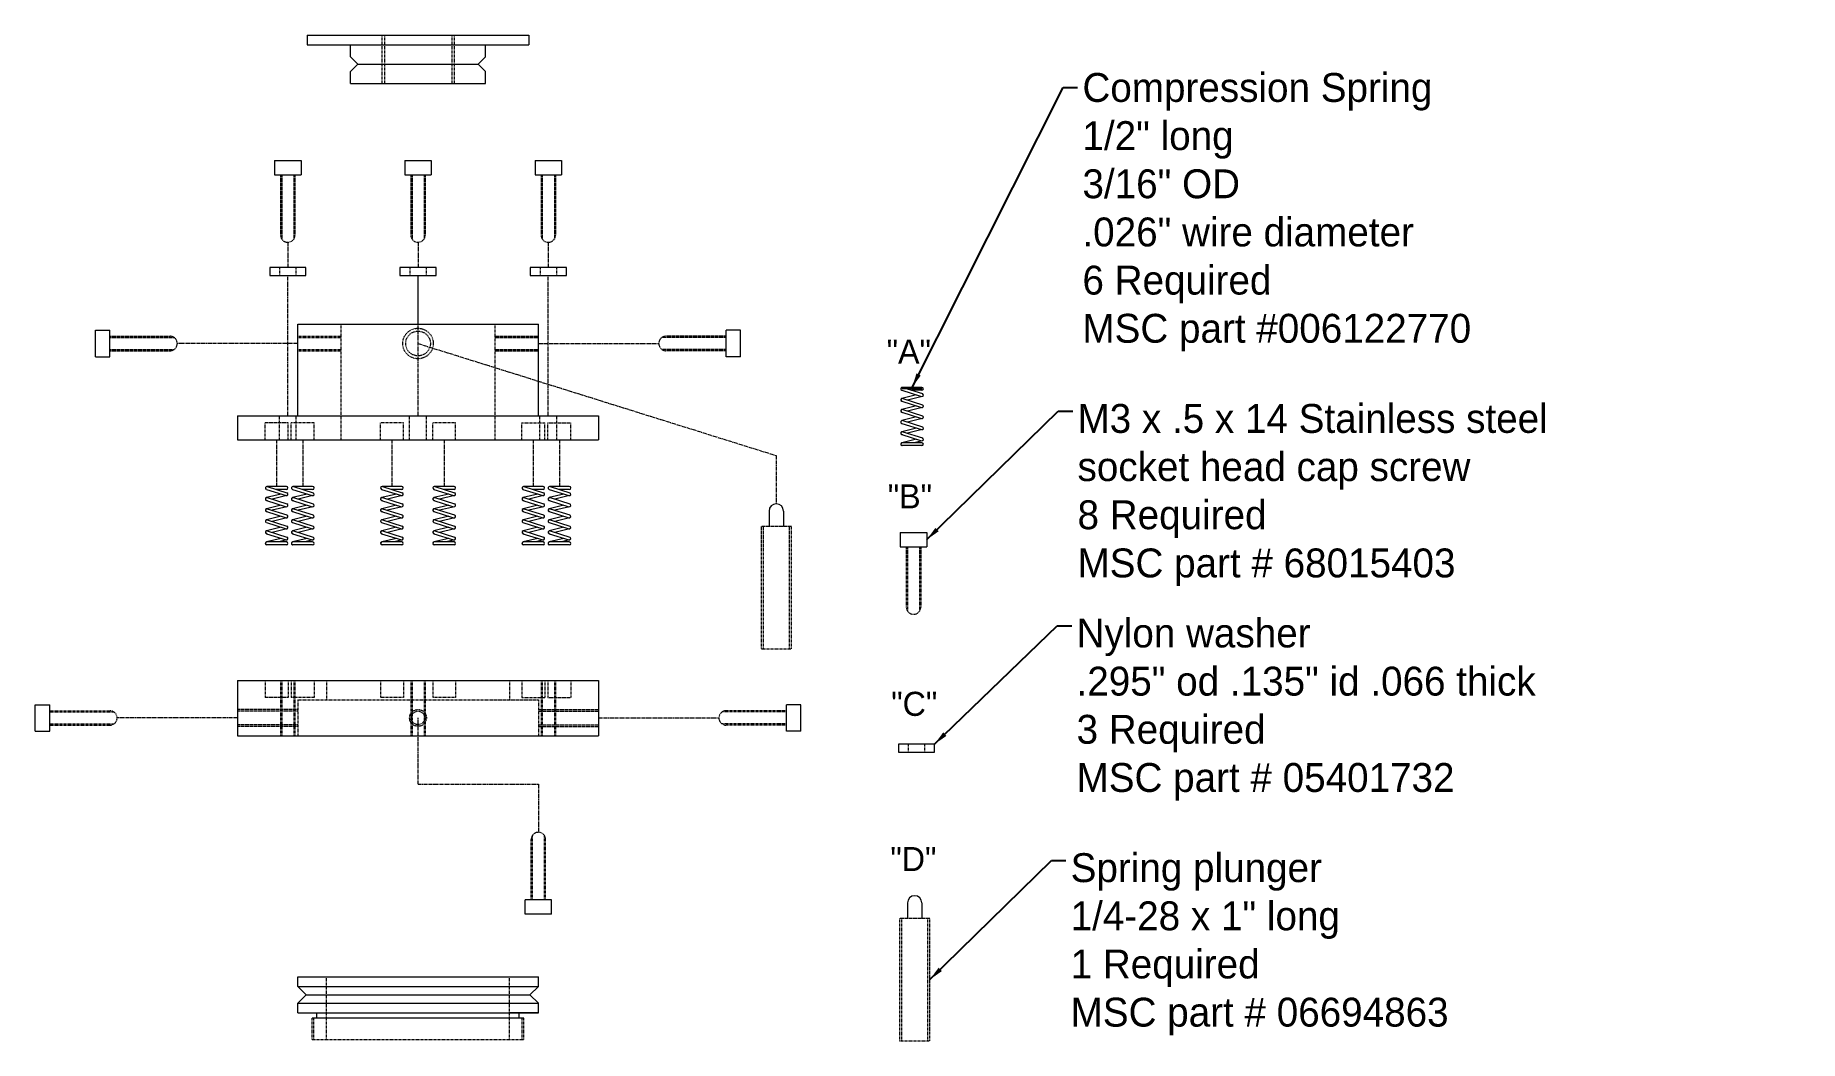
# Model space of a CAD drawing. Header units: millimetres. Extents: x -120 to 246, y -507 to -298.
import ezdxf

# ---------------------------------------------------------------- set-up
doc = ezdxf.new("R2010")
doc.units = ezdxf.units.MM
doc.header["$MEASUREMENT"] = 0
doc.linetypes.add('CENTER2', pattern=[1.125, 0.75, -0.125, 0.125, -0.125])
doc.linetypes.add('HIDDEN2', pattern=[0.1875, 0.125, -0.0625])
for name, color, linetype in [('center', 6, 'CENTER2'), ('dimension', 3, 'Continuous'), ('hidden', 7, 'HIDDEN2'), ('object', 4, 'Continuous'), ('tap', 2, 'HIDDEN2')]:
    doc.layers.add(name, color=color, linetype=linetype)
doc.dimstyles.get("Standard").update_dxf_attribs({"dimtxt": 0.18, "dimasz": 0.18, "dimexe": 0.18, "dimexo": 0.0625, "dimgap": 0.09, "dimtad": 0, "dimtih": 1, "dimtoh": 1, "dimdec": 4, "dimzin": 0, "dimdsep": 46, "dimtxsty": 'Standard', "dimcen": 0.09, "dimadec": 0, "dimazin": 0, "dimtfac": 1, "dimtdec": 4, "dimtofl": 0, "dimtmove": 0, "dimatfit": 3, "dimfxl": 0, "dimtolj": 1, "dimtzin": 0, "dimarcsym": 0})

msp = doc.modelspace()

# ---------------------------------------------------------------- linework, layer by layer
at = {"layer": 'center', "lineweight": 5}
for p, q in [((-67.69, -341.28), (-67.69, -346.53)), ((-40.63, -341.28), (-40.63, -346.53)), ((-13.57, -341.28), (-13.57, -346.53)), ((-67.69, -377.31), (-67.69, -348.2)), ((-40.63, -377.31), (-40.63, -348.2)), ((-40.63, -358.31), (-40.63, -348.2)), ((-13.57, -377.31), (-13.57, -348.2)), ((-65.63, -362.31), (-90.63, -362.31)), ((-40.63, -362.31), (33.78, -385.59)), ((-15.63, -362.31), (9.37, -362.31)), ((-70, -382.31), (-70, -392.01)), ((-64.57, -382.31), (-64.57, -392.01)), ((-46.06, -382.31), (-46.06, -392.01)), ((-35.2, -382.31), (-35.2, -392.01)), ((-16.69, -382.31), (-16.69, -392.01)), ((-11.26, -382.31), (-11.26, -392.01)), ((33.78, -385.59), (33.78, -395.59)), ((-78.13, -440.06), (-103.13, -440.06)), ((-40.63, -453.81), (-40.63, -440.06)), ((-3.13, -440.06), (21.87, -440.06)), ((-40.63, -453.81), (-15.63, -453.81)), ((-15.63, -453.81), (-15.63, -463.81))]:
    msp.add_line(p, q, dxfattribs=at)
at = {"layer": 'dimension', "lineweight": 5}
msp.add_line((-42.38, -377.31), (-38.88, -377.31), dxfattribs=at)
msp.add_line((-42.38, -377.31), (-38.88, -377.31), dxfattribs=at)
at = {"layer": 'hidden', "lineweight": 5}
for p, q in [((-69.39, -346.53), (-69.39, -348.2)), ((-65.99, -346.53), (-65.99, -348.2)), ((-42.33, -346.53), (-42.33, -348.2)), ((-38.93, -346.53), (-38.93, -348.2)), ((-15.27, -346.53), (-15.27, -348.2)), ((-11.87, -346.53), (-11.87, -348.2)), ((-56.63, -382.31), (-56.63, -358.31)), ((-24.63, -382.31), (-24.63, -358.31)), ((-72.38, -382.31), (-72.38, -378.81)), ((-67.62, -378.81), (-72.38, -378.81)), ((-67.62, -382.31), (-67.62, -378.81)), ((-66.95, -382.31), (-66.95, -378.81)), ((-62.19, -378.81), (-66.95, -378.81)), ((-62.19, -382.31), (-62.19, -378.81)), ((-48.44, -382.31), (-48.44, -378.81)), ((-43.68, -378.81), (-48.44, -378.81)), ((-43.68, -382.31), (-43.68, -378.81)), ((-32.82, -378.81), (-37.58, -378.81)), ((-37.58, -382.31), (-37.58, -378.81)), ((-32.82, -382.31), (-32.82, -378.81)), ((-19.07, -382.31), (-19.07, -378.81)), ((-19.07, -378.81), (-14.31, -378.81)), ((-14.31, -382.31), (-14.31, -378.81)), ((-13.64, -382.31), (-13.64, -378.81)), ((-13.64, -378.81), (-8.88, -378.81)), ((-8.88, -382.31), (-8.88, -378.81)), ((-72.38, -432.31), (-72.38, -435.81)), ((-67.62, -432.31), (-67.62, -435.81)), ((-66.95, -432.31), (-66.95, -435.81)), ((-62.19, -432.31), (-62.19, -435.81)), ((-59.63, -432.31), (-59.63, -436.31)), ((-48.44, -432.31), (-48.44, -435.81)), ((-43.68, -432.31), (-43.68, -435.81)), ((-37.58, -432.31), (-37.58, -435.81)), ((-32.82, -432.31), (-32.82, -435.81)), ((-21.63, -432.31), (-21.63, -436.31)), ((-19.07, -432.31), (-19.07, -435.81)), ((-14.31, -432.31), (-14.31, -435.81)), ((-13.64, -432.31), (-13.64, -435.81)), ((-8.88, -432.31), (-8.88, -435.81)), ((-67.62, -435.81), (-72.38, -435.81)), ((-62.19, -435.81), (-66.95, -435.81)), ((-43.68, -435.81), (-48.44, -435.81)), ((-32.82, -435.81), (-37.58, -435.81)), ((-19.07, -435.81), (-14.31, -435.81)), ((-13.64, -435.81), (-8.88, -435.81)), ((-65.63, -436.31), (-15.63, -436.31)), ((-65.63, -436.31), (-65.63, -443.81)), ((-15.63, -436.31), (-15.63, -443.81)), ((61.18, -445.51), (61.18, -447.18)), ((64.58, -445.51), (64.58, -447.18)), ((-59.63, -506.81), (-59.63, -493.81)), ((-21.63, -506.81), (-21.63, -493.81))]:
    msp.add_line(p, q, dxfattribs=at)
for centre, start, end in [((-67.69, -339.78), 180, 0), ((-40.63, -339.78), 180, 0), ((-13.57, -339.78), 180, 0), ((-92.13, -362.31), 270, 90), ((10.87, -362.31), 90, 270), ((62.29, -417.03), 180, 0), ((-104.63, -440.06), 270, 90), ((23.37, -440.06), 90, 270), ((-15.63, -465.31), 0, 180)]:
    msp.add_arc(centre, 1.5, start, end, dxfattribs=at)
at = {"layer": 'object', "lineweight": 5}
for p, q in [((-63.63, -298.31), (-17.63, -298.31)), ((-63.63, -298.31), (-63.63, -300.31)), ((-63.63, -300.31), (-17.63, -300.31)), ((-54.63, -302.81), (-54.63, -300.31)), ((-26.63, -302.81), (-26.63, -300.31)), ((-17.63, -298.31), (-17.63, -300.31)), ((-53.13, -304.31), (-54.63, -302.81)), ((-28.13, -304.31), (-26.63, -302.81)), ((-53.13, -304.31), (-54.63, -305.81)), ((-54.63, -308.31), (-54.63, -305.81)), ((-53.13, -304.31), (-28.13, -304.31)), ((-28.13, -304.31), (-26.63, -305.81)), ((-26.63, -308.31), (-26.63, -305.81)), ((-26.63, -308.31), (-26.63, -306.31)), ((-54.63, -308.31), (-26.63, -308.31)), ((-70.44, -324.28), (-64.94, -324.28)), ((-70.44, -324.28), (-70.44, -327.28)), ((-64.94, -324.28), (-64.94, -327.28)), ((-43.38, -324.28), (-37.88, -324.28)), ((-43.38, -324.28), (-43.38, -327.28)), ((-37.88, -324.28), (-37.88, -327.28)), ((-16.32, -324.28), (-10.82, -324.28)), ((-16.32, -324.28), (-16.32, -327.28)), ((-10.82, -324.28), (-10.82, -327.28)), ((-70.44, -327.28), (-64.94, -327.28)), ((-43.38, -327.28), (-37.88, -327.28)), ((-16.32, -327.28), (-10.82, -327.28)), ((-71.44, -346.53), (-71.44, -348.2)), ((-63.94, -346.53), (-71.44, -346.53)), ((-63.94, -348.2), (-63.94, -346.53)), ((-44.38, -346.53), (-44.38, -348.2)), ((-36.88, -346.53), (-44.38, -346.53)), ((-36.88, -348.2), (-36.88, -346.53)), ((-17.32, -346.53), (-17.32, -348.2)), ((-9.82, -346.53), (-17.32, -346.53)), ((-9.82, -348.2), (-9.82, -346.53)), ((-71.44, -348.2), (-63.94, -348.2)), ((-44.38, -348.2), (-36.88, -348.2)), ((-17.32, -348.2), (-9.82, -348.2)), ((-65.63, -358.31), (-15.63, -358.31)), ((-65.63, -377.31), (-65.63, -358.31)), ((-15.63, -377.31), (-15.63, -358.31)), ((-107.63, -365.06), (-107.63, -359.56)), ((-107.63, -359.56), (-104.63, -359.56)), ((-104.63, -365.06), (-104.63, -359.56)), ((26.37, -359.56), (23.37, -359.56)), ((23.37, -365.06), (23.37, -359.56)), ((26.37, -365.06), (26.37, -359.56)), ((-107.63, -365.06), (-104.63, -365.06)), ((26.37, -365.06), (23.37, -365.06)), ((59.85, -371.99), (63.95, -373.29)), ((62.93, -372.97), (59.87, -373.72)), ((64.04, -371.41), (59.94, -371.41)), ((64.04, -371.71), (59.94, -371.71)), ((60.03, -371.42), (64.13, -372.72)), ((60.03, -373.72), (64.13, -375.02)), ((64.11, -373.3), (61.05, -374.05)), ((64.04, -372.01), (61.88, -372.01)), ((-78.13, -377.31), (-3.13, -377.31)), ((-78.13, -377.31), (-78.13, -382.31)), ((-69.44, -377.31), (-65.94, -377.31)), ((-15.32, -377.31), (-11.82, -377.31)), ((-3.13, -377.31), (-3.13, -382.31)), ((59.85, -374.29), (63.95, -375.59)), ((59.85, -376.59), (63.95, -377.89)), ((62.93, -375.27), (59.87, -376.02)), ((60.03, -376.02), (64.13, -377.32)), ((64.11, -375.6), (61.05, -376.35)), ((59.85, -378.89), (63.95, -380.19)), ((62.93, -377.57), (59.87, -378.32)), ((62.93, -379.87), (59.87, -380.62)), ((60.03, -378.32), (64.13, -379.62)), ((60.03, -380.62), (64.13, -381.92)), ((64.11, -377.9), (61.05, -378.65)), ((64.11, -380.2), (61.05, -380.95)), ((-78.13, -382.31), (-3.13, -382.31)), ((-72.38, -382.31), (-67.62, -382.31)), ((-66.95, -382.31), (-62.19, -382.31)), ((-48.44, -382.31), (-43.68, -382.31)), ((-37.58, -382.31), (-32.82, -382.31)), ((-19.07, -382.31), (-14.31, -382.31)), ((-13.64, -382.31), (-8.88, -382.31)), ((59.85, -381.19), (63.95, -382.49)), ((62.93, -382.17), (59.87, -382.92)), ((64.04, -382.91), (59.94, -382.91)), ((64.04, -383.51), (59.94, -383.51)), ((64.11, -382.5), (62.43, -382.91)), ((-67.95, -392.01), (-72.05, -392.01)), ((-71.95, -392.02), (-67.85, -393.32)), ((-62.52, -392.01), (-66.62, -392.01)), ((-66.53, -392.02), (-62.43, -393.32)), ((-44.01, -392.01), (-48.11, -392.01)), ((-48.02, -392.02), (-43.92, -393.32)), ((-33.15, -392.01), (-37.25, -392.01)), ((-37.16, -392.02), (-33.06, -393.32)), ((-14.64, -392.01), (-18.74, -392.01)), ((-18.65, -392.02), (-14.55, -393.32)), ((-9.21, -392.01), (-13.31, -392.01)), ((-13.22, -392.02), (-9.12, -393.32)), ((-72.14, -392.6), (-68.04, -393.9)), ((-72.14, -394.9), (-68.04, -396.2)), ((-69.06, -393.57), (-72.12, -394.32)), ((-71.95, -394.32), (-67.85, -395.62)), ((-67.87, -393.9), (-70.93, -394.65)), ((-67.95, -392.61), (-70.11, -392.61)), ((-66.71, -392.6), (-62.61, -393.9)), ((-66.71, -394.9), (-62.61, -396.2)), ((-63.63, -393.57), (-66.69, -394.32)), ((-66.53, -394.32), (-62.43, -395.62)), ((-62.45, -393.9), (-65.51, -394.65)), ((-62.52, -392.61), (-64.68, -392.61)), ((-48.2, -392.6), (-44.1, -393.9)), ((-48.2, -394.9), (-44.1, -396.2)), ((-45.12, -393.57), (-48.18, -394.32)), ((-48.02, -394.32), (-43.92, -395.62)), ((-43.94, -393.9), (-46.99, -394.65)), ((-44.01, -392.61), (-46.17, -392.61)), ((-37.34, -392.6), (-33.24, -393.9)), ((-37.34, -394.9), (-33.24, -396.2)), ((-34.26, -393.57), (-37.32, -394.32)), ((-37.16, -394.32), (-33.06, -395.62)), ((-33.08, -393.9), (-36.14, -394.65)), ((-33.15, -392.61), (-35.31, -392.61)), ((-18.83, -392.6), (-14.73, -393.9)), ((-18.83, -394.9), (-14.73, -396.2)), ((-15.75, -393.57), (-18.81, -394.32)), ((-18.65, -394.32), (-14.55, -395.62)), ((-14.57, -393.9), (-17.63, -394.65)), ((-14.64, -392.61), (-16.8, -392.61)), ((-13.41, -392.6), (-9.31, -393.9)), ((-13.41, -394.9), (-9.31, -396.2)), ((-10.33, -393.57), (-13.39, -394.32)), ((-13.22, -394.32), (-9.12, -395.62)), ((-9.14, -393.9), (-12.2, -394.65)), ((-9.21, -392.61), (-11.38, -392.61)), ((-72.14, -397.2), (-68.04, -398.5)), ((-69.06, -395.87), (-72.12, -396.62)), ((-69.06, -398.17), (-72.12, -398.92)), ((-71.95, -396.62), (-67.85, -397.92)), ((-71.95, -398.92), (-67.85, -400.22)), ((-67.87, -396.2), (-70.93, -396.95)), ((-67.87, -398.5), (-70.93, -399.25)), ((-66.71, -397.2), (-62.61, -398.5)), ((-63.63, -395.87), (-66.69, -396.62)), ((-63.63, -398.17), (-66.69, -398.92)), ((-66.53, -396.62), (-62.43, -397.92)), ((-66.53, -398.92), (-62.43, -400.22)), ((-62.45, -396.2), (-65.51, -396.95)), ((-62.45, -398.5), (-65.51, -399.25)), ((-48.2, -397.2), (-44.1, -398.5)), ((-45.12, -395.87), (-48.18, -396.62)), ((-45.12, -398.17), (-48.18, -398.92)), ((-48.02, -396.62), (-43.92, -397.92)), ((-48.02, -398.92), (-43.92, -400.22)), ((-43.94, -396.2), (-46.99, -396.95)), ((-43.94, -398.5), (-46.99, -399.25)), ((-37.34, -397.2), (-33.24, -398.5)), ((-34.26, -395.87), (-37.32, -396.62)), ((-34.26, -398.17), (-37.32, -398.92)), ((-37.16, -396.62), (-33.06, -397.92)), ((-37.16, -398.92), (-33.06, -400.22)), ((-33.08, -396.2), (-36.14, -396.95)), ((-33.08, -398.5), (-36.14, -399.25)), ((-18.83, -397.2), (-14.73, -398.5)), ((-15.75, -395.87), (-18.81, -396.62)), ((-15.75, -398.17), (-18.81, -398.92)), ((-18.65, -396.62), (-14.55, -397.92)), ((-18.65, -398.92), (-14.55, -400.22)), ((-14.57, -396.2), (-17.63, -396.95)), ((-14.57, -398.5), (-17.63, -399.25)), ((-13.41, -397.2), (-9.31, -398.5)), ((-10.33, -395.87), (-13.39, -396.62)), ((-10.33, -398.17), (-13.39, -398.92)), ((-13.22, -396.62), (-9.12, -397.92)), ((-13.22, -398.92), (-9.12, -400.22)), ((-9.14, -396.2), (-12.2, -396.95)), ((-9.14, -398.5), (-12.2, -399.25)), ((32.28, -397.09), (32.28, -400.29)), ((35.28, -397.09), (35.28, -400.29)), ((-72.14, -399.5), (-68.04, -400.8)), ((-72.14, -401.8), (-68.04, -403.1)), ((-69.06, -400.47), (-72.12, -401.22)), ((-69.06, -402.77), (-72.12, -403.52)), ((-71.95, -401.22), (-67.85, -402.52)), ((-67.87, -400.8), (-70.93, -401.55)), ((-67.87, -403.1), (-69.55, -403.51)), ((-66.71, -399.5), (-62.61, -400.8)), ((-66.71, -401.8), (-62.61, -403.1)), ((-63.63, -400.47), (-66.69, -401.22)), ((-63.63, -402.77), (-66.69, -403.52)), ((-66.53, -401.22), (-62.43, -402.52)), ((-62.45, -400.8), (-65.51, -401.55)), ((-62.45, -403.1), (-64.12, -403.51)), ((-48.2, -399.5), (-44.1, -400.8)), ((-48.2, -401.8), (-44.1, -403.1)), ((-45.12, -400.47), (-48.18, -401.22)), ((-45.12, -402.77), (-48.18, -403.52)), ((-48.02, -401.22), (-43.92, -402.52)), ((-43.94, -400.8), (-46.99, -401.55)), ((-43.94, -403.1), (-45.61, -403.51)), ((-37.34, -399.5), (-33.24, -400.8)), ((-37.34, -401.8), (-33.24, -403.1)), ((-34.26, -400.47), (-37.32, -401.22)), ((-34.26, -402.77), (-37.32, -403.52)), ((-37.16, -401.22), (-33.06, -402.52)), ((-33.08, -400.8), (-36.14, -401.55)), ((-33.08, -403.1), (-34.76, -403.51)), ((-18.83, -399.5), (-14.73, -400.8)), ((-18.83, -401.8), (-14.73, -403.1)), ((-15.75, -400.47), (-18.81, -401.22)), ((-15.75, -402.77), (-18.81, -403.52)), ((-18.65, -401.22), (-14.55, -402.52)), ((-14.57, -400.8), (-17.63, -401.55)), ((-14.57, -403.1), (-16.25, -403.51)), ((-13.41, -399.5), (-9.31, -400.8)), ((-13.41, -401.8), (-9.31, -403.1)), ((-10.33, -400.47), (-13.39, -401.22)), ((-10.33, -402.77), (-13.39, -403.52)), ((-13.22, -401.22), (-9.12, -402.52)), ((-9.14, -400.8), (-12.2, -401.55)), ((-9.14, -403.1), (-10.82, -403.51)), ((59.54, -401.53), (59.54, -404.53)), ((59.54, -401.53), (65.04, -401.53)), ((65.04, -401.53), (65.04, -404.53)), ((-67.95, -403.51), (-72.05, -403.51)), ((-67.95, -404.11), (-72.05, -404.11)), ((-62.52, -403.51), (-66.62, -403.51)), ((-62.52, -404.11), (-66.62, -404.11)), ((-44.01, -403.51), (-48.11, -403.51)), ((-44.01, -404.11), (-48.11, -404.11)), ((-33.15, -403.51), (-37.25, -403.51)), ((-33.15, -404.11), (-37.25, -404.11)), ((-14.64, -403.51), (-18.74, -403.51)), ((-14.64, -404.11), (-18.74, -404.11)), ((-9.21, -403.51), (-13.31, -403.51)), ((-9.21, -404.11), (-13.31, -404.11)), ((59.54, -404.53), (65.04, -404.53)), ((-78.13, -432.31), (-3.13, -432.31)), ((-78.13, -432.31), (-78.13, -443.81)), ((-3.13, -432.31), (-3.13, -443.81)), ((-120.13, -437.31), (-117.13, -437.31)), ((-120.13, -442.81), (-120.13, -437.31)), ((-117.13, -442.81), (-117.13, -437.31)), ((38.87, -437.31), (35.87, -437.31)), ((35.87, -442.81), (35.87, -437.31)), ((38.87, -442.81), (38.87, -437.31)), ((-120.13, -442.81), (-117.13, -442.81)), ((38.87, -442.81), (35.87, -442.81)), ((-78.13, -443.81), (-65.63, -443.81)), ((-65.63, -443.81), (-15.63, -443.81)), ((-15.63, -443.81), (-3.13, -443.81)), ((59.13, -445.51), (59.13, -447.18)), ((66.63, -445.51), (59.13, -445.51)), ((66.63, -447.18), (66.63, -445.51)), ((59.13, -447.18), (66.63, -447.18)), ((-18.38, -480.81), (-18.38, -477.81)), ((-12.88, -477.81), (-18.38, -477.81)), ((-12.88, -480.81), (-12.88, -477.81)), ((61.02, -478.48), (61.02, -481.68)), ((64.02, -478.48), (64.02, -481.68)), ((-12.88, -480.81), (-18.38, -480.81)), ((-65.63, -493.81), (-15.63, -493.81)), ((-65.63, -495.81), (-65.63, -493.81)), ((-15.63, -495.81), (-15.63, -493.81)), ((-65.63, -495.81), (-15.63, -495.81)), ((-65.63, -495.81), (-63.88, -497.56)), ((-65.63, -499.31), (-63.88, -497.56)), ((-63.88, -497.56), (-17.38, -497.56)), ((-15.63, -495.81), (-17.38, -497.56)), ((-15.63, -499.31), (-17.38, -497.56)), ((-65.63, -499.31), (-15.63, -499.31)), ((-65.63, -501.31), (-65.63, -499.31)), ((-65.63, -501.31), (-15.63, -501.31)), ((-65.63, -501.31), (-59.63, -501.31)), ((-61.63, -502.31), (-61.63, -501.31)), ((-15.63, -501.31), (-21.63, -501.31)), ((-19.63, -502.31), (-19.63, -501.31)), ((-15.63, -501.31), (-15.63, -499.31)), ((-62.63, -502.31), (-18.63, -502.31))]:
    msp.add_line(p, q, dxfattribs=at)
for centre, radius, start, end in [((59.94, -371.71), 0.3, 72.4076, 252.4076), ((59.94, -374.01), 0.3, 72.4076, 252.4076), ((59.94, -374.01), 0.3, 103.707, 283.707), ((64.04, -373.01), 0.3, 252.4076, 72.4076), ((64.04, -371.71), 0.3, 270, 90), ((59.94, -376.31), 0.3, 72.4076, 252.4076), ((59.94, -376.31), 0.3, 103.707, 283.707), ((64.04, -375.31), 0.3, 252.4076, 72.4076), ((64.04, -377.61), 0.3, 252.4076, 72.4076), ((59.94, -378.61), 0.3, 72.4076, 252.4076), ((59.94, -378.61), 0.3, 72.4076, 252.4076), ((59.94, -380.91), 0.3, 72.4076, 252.4076), ((59.94, -380.91), 0.3, 72.4076, 252.4076), ((59.94, -380.91), 0.3, 103.707, 283.707), ((64.04, -379.91), 0.3, 252.4076, 72.4076), ((59.94, -383.21), 0.3, 72.4076, 252.4076), ((59.94, -383.21), 0.3, 90, 270), ((64.04, -382.21), 0.3, 252.4076, 72.4076), ((64.04, -383.21), 0.3, 270, 90), ((-72.05, -392.31), 0.3, 72.4076, 252.4076), ((-67.95, -392.31), 0.3, 270, 90), ((-66.62, -392.31), 0.3, 72.4076, 252.4076), ((-62.52, -392.31), 0.3, 270, 90), ((-48.11, -392.31), 0.3, 72.4076, 252.4076), ((-44.01, -392.31), 0.3, 270, 90), ((-37.25, -392.31), 0.3, 72.4076, 252.4076), ((-33.15, -392.31), 0.3, 270, 90), ((-18.74, -392.31), 0.3, 72.4076, 252.4076), ((-14.64, -392.31), 0.3, 270, 90), ((-13.31, -392.31), 0.3, 72.4076, 252.4076), ((-9.21, -392.31), 0.3, 270, 90), ((-72.05, -394.61), 0.3, 72.4076, 252.4076), ((-72.05, -394.61), 0.3, 103.707, 283.707), ((-67.95, -393.61), 0.3, 252.4076, 72.4076), ((-67.95, -395.91), 0.3, 252.4076, 72.4076), ((-66.62, -394.61), 0.3, 72.4076, 252.4076), ((-66.62, -394.61), 0.3, 103.707, 283.707), ((-62.52, -393.61), 0.3, 252.4076, 72.4076), ((-62.52, -395.91), 0.3, 252.4076, 72.4076), ((-48.11, -394.61), 0.3, 72.4076, 252.4076), ((-48.11, -394.61), 0.3, 103.707, 283.707), ((-44.01, -393.61), 0.3, 252.4076, 72.4076), ((-44.01, -395.91), 0.3, 252.4076, 72.4076), ((-37.25, -394.61), 0.3, 72.4076, 252.4076), ((-37.25, -394.61), 0.3, 103.707, 283.707), ((-33.15, -393.61), 0.3, 252.4076, 72.4076), ((-33.15, -395.91), 0.3, 252.4076, 72.4076), ((-18.74, -394.61), 0.3, 72.4076, 252.4076), ((-18.74, -394.61), 0.3, 103.707, 283.707), ((-14.64, -393.61), 0.3, 252.4076, 72.4076), ((-14.64, -395.91), 0.3, 252.4076, 72.4076), ((-13.31, -394.61), 0.3, 72.4076, 252.4076), ((-13.31, -394.61), 0.3, 103.707, 283.707), ((-9.21, -393.61), 0.3, 252.4076, 72.4076), ((-9.21, -395.91), 0.3, 252.4076, 72.4076), ((33.78, -397.09), 1.5, 0, 180), ((-72.05, -396.91), 0.3, 72.4076, 252.4076), ((-72.05, -396.91), 0.3, 103.707, 283.707), ((-72.05, -399.21), 0.3, 72.4076, 252.4076), ((-72.05, -399.21), 0.3, 72.4076, 252.4076), ((-67.95, -398.21), 0.3, 252.4076, 72.4076), ((-66.62, -396.91), 0.3, 72.4076, 252.4076), ((-66.62, -396.91), 0.3, 103.707, 283.707), ((-66.62, -399.21), 0.3, 72.4076, 252.4076), ((-66.62, -399.21), 0.3, 72.4076, 252.4076), ((-62.52, -398.21), 0.3, 252.4076, 72.4076), ((-48.11, -396.91), 0.3, 72.4076, 252.4076), ((-48.11, -396.91), 0.3, 103.707, 283.707), ((-48.11, -399.21), 0.3, 72.4076, 252.4076), ((-48.11, -399.21), 0.3, 72.4076, 252.4076), ((-44.01, -398.21), 0.3, 252.4076, 72.4076), ((-37.25, -396.91), 0.3, 72.4076, 252.4076), ((-37.25, -396.91), 0.3, 103.707, 283.707), ((-37.25, -399.21), 0.3, 72.4076, 252.4076), ((-37.25, -399.21), 0.3, 72.4076, 252.4076), ((-33.15, -398.21), 0.3, 252.4076, 72.4076), ((-18.74, -396.91), 0.3, 72.4076, 252.4076), ((-18.74, -396.91), 0.3, 103.707, 283.707), ((-18.74, -399.21), 0.3, 72.4076, 252.4076), ((-18.74, -399.21), 0.3, 72.4076, 252.4076), ((-14.64, -398.21), 0.3, 252.4076, 72.4076), ((-13.31, -396.91), 0.3, 72.4076, 252.4076), ((-13.31, -396.91), 0.3, 103.707, 283.707), ((-13.31, -399.21), 0.3, 72.4076, 252.4076), ((-13.31, -399.21), 0.3, 72.4076, 252.4076), ((-9.21, -398.21), 0.3, 252.4076, 72.4076), ((-72.05, -401.51), 0.3, 72.4076, 252.4076), ((-72.05, -401.51), 0.3, 72.4076, 252.4076), ((-72.05, -401.51), 0.3, 103.707, 283.707), ((-67.95, -400.51), 0.3, 252.4076, 72.4076), ((-67.95, -402.81), 0.3, 252.4076, 72.4076), ((-66.62, -401.51), 0.3, 72.4076, 252.4076), ((-66.62, -401.51), 0.3, 72.4076, 252.4076), ((-66.62, -401.51), 0.3, 103.707, 283.707), ((-62.52, -400.51), 0.3, 252.4076, 72.4076), ((-62.52, -402.81), 0.3, 252.4076, 72.4076), ((-48.11, -401.51), 0.3, 72.4076, 252.4076), ((-48.11, -401.51), 0.3, 72.4076, 252.4076), ((-48.11, -401.51), 0.3, 103.707, 283.707), ((-44.01, -400.51), 0.3, 252.4076, 72.4076), ((-44.01, -402.81), 0.3, 252.4076, 72.4076), ((-37.25, -401.51), 0.3, 72.4076, 252.4076), ((-37.25, -401.51), 0.3, 72.4076, 252.4076), ((-37.25, -401.51), 0.3, 103.707, 283.707), ((-33.15, -400.51), 0.3, 252.4076, 72.4076), ((-33.15, -402.81), 0.3, 252.4076, 72.4076), ((-18.74, -401.51), 0.3, 72.4076, 252.4076), ((-18.74, -401.51), 0.3, 72.4076, 252.4076), ((-18.74, -401.51), 0.3, 103.707, 283.707), ((-14.64, -400.51), 0.3, 252.4076, 72.4076), ((-14.64, -402.81), 0.3, 252.4076, 72.4076), ((-13.31, -401.51), 0.3, 72.4076, 252.4076), ((-13.31, -401.51), 0.3, 72.4076, 252.4076), ((-13.31, -401.51), 0.3, 103.707, 283.707), ((-9.21, -400.51), 0.3, 252.4076, 72.4076), ((-9.21, -402.81), 0.3, 252.4076, 72.4076), ((-72.05, -403.81), 0.3, 90, 270), ((-72.05, -403.81), 0.3, 72.4076, 252.4076), ((-67.95, -403.81), 0.3, 270, 90), ((-66.62, -403.81), 0.3, 90, 270), ((-66.62, -403.81), 0.3, 72.4076, 252.4076), ((-62.52, -403.81), 0.3, 270, 90), ((-48.11, -403.81), 0.3, 90, 270), ((-48.11, -403.81), 0.3, 72.4076, 252.4076), ((-44.01, -403.81), 0.3, 270, 90), ((-37.25, -403.81), 0.3, 90, 270), ((-37.25, -403.81), 0.3, 72.4076, 252.4076), ((-33.15, -403.81), 0.3, 270, 90), ((-18.74, -403.81), 0.3, 90, 270), ((-18.74, -403.81), 0.3, 72.4076, 252.4076), ((-14.64, -403.81), 0.3, 270, 90), ((-13.31, -403.81), 0.3, 90, 270), ((-13.31, -403.81), 0.3, 72.4076, 252.4076), ((-9.21, -403.81), 0.3, 270, 90), ((62.52, -478.48), 1.5, 0, 180)]:
    msp.add_arc(centre, radius, start, end, dxfattribs=at)
at = {"layer": 'tap', "lineweight": 5}
for p, q in [((-48.13, -298.31), (-48.13, -308.31)), ((-47.63, -298.31), (-47.63, -308.31)), ((-33.63, -298.31), (-33.63, -308.31)), ((-33.13, -298.31), (-33.13, -308.31)), ((-69.19, -327.28), (-69.19, -339.78)), ((-68.94, -327.28), (-68.94, -340.61)), ((-66.44, -327.28), (-66.44, -340.61)), ((-66.19, -327.28), (-66.19, -339.78)), ((-42.13, -327.28), (-42.13, -339.78)), ((-41.88, -327.28), (-41.88, -340.61)), ((-39.38, -327.28), (-39.38, -340.61)), ((-39.13, -327.28), (-39.13, -339.78)), ((-15.07, -327.28), (-15.07, -339.78)), ((-14.82, -327.28), (-14.82, -340.61)), ((-12.32, -327.28), (-12.32, -340.61)), ((-12.07, -327.28), (-12.07, -339.78)), ((-104.63, -360.81), (-92.13, -360.81)), ((-104.63, -361.06), (-91.3, -361.06)), ((-65.63, -360.81), (-56.63, -360.81)), ((-65.63, -361.06), (-56.63, -361.06)), ((-24.63, -360.81), (-15.63, -360.81)), ((-24.63, -361.06), (-15.63, -361.06)), ((23.37, -361.06), (10.04, -361.06)), ((23.37, -360.81), (10.87, -360.81)), ((-104.63, -363.56), (-91.3, -363.56)), ((-104.63, -363.81), (-92.13, -363.81)), ((-65.63, -363.56), (-56.63, -363.56)), ((-65.63, -363.81), (-56.63, -363.81)), ((-24.63, -363.56), (-15.63, -363.56)), ((-24.63, -363.81), (-15.63, -363.81)), ((23.37, -363.56), (10.04, -363.56)), ((23.37, -363.81), (10.87, -363.81)), ((-69.44, -382.31), (-69.44, -377.31)), ((-65.94, -382.31), (-65.94, -377.31)), ((-42.38, -382.31), (-42.38, -377.31)), ((-38.88, -382.31), (-38.88, -377.31)), ((-15.32, -382.31), (-15.32, -377.31)), ((-11.82, -382.31), (-11.82, -377.31)), ((30.61, -400.29), (30.61, -425.69)), ((36.96, -400.29), (30.61, -400.29)), ((31.08, -400.29), (31.08, -425.69)), ((36.48, -400.29), (36.48, -425.69)), ((36.96, -425.69), (36.96, -400.29)), ((60.79, -404.53), (60.79, -417.03)), ((61.04, -404.53), (61.04, -417.86)), ((63.54, -404.53), (63.54, -417.86)), ((63.79, -404.53), (63.79, -417.03)), ((30.61, -425.69), (36.96, -425.69)), ((-69.19, -432.31), (-69.19, -443.81)), ((-68.94, -432.31), (-68.94, -443.81)), ((-66.44, -432.31), (-66.44, -443.81)), ((-66.19, -432.31), (-66.19, -443.81)), ((-42.13, -432.31), (-42.13, -443.81)), ((-41.88, -432.31), (-41.88, -443.81)), ((-39.38, -432.31), (-39.38, -443.81)), ((-39.13, -432.31), (-39.13, -443.81)), ((-15.07, -432.31), (-15.07, -443.81)), ((-14.82, -432.31), (-14.82, -443.81)), ((-12.32, -432.31), (-12.32, -443.81)), ((-12.07, -432.31), (-12.07, -443.81)), ((-117.13, -438.56), (-104.63, -438.56)), ((-117.13, -438.81), (-103.8, -438.81)), ((-65.63, -438.31), (-78.13, -438.31)), ((-65.63, -438.66), (-78.13, -438.66)), ((-15.63, -438.31), (-3.13, -438.31)), ((-15.63, -438.66), (-3.13, -438.66)), ((35.87, -438.81), (22.54, -438.81)), ((35.87, -438.56), (23.37, -438.56)), ((-117.13, -441.31), (-103.8, -441.31)), ((-117.13, -441.56), (-104.63, -441.56)), ((-65.63, -441.46), (-78.13, -441.46)), ((-65.63, -441.81), (-78.13, -441.81)), ((-15.63, -441.46), (-3.13, -441.46)), ((-15.63, -441.81), (-3.13, -441.81)), ((35.87, -441.31), (22.54, -441.31)), ((35.87, -441.56), (23.37, -441.56)), ((-17.13, -477.81), (-17.13, -465.31)), ((-16.88, -477.81), (-16.88, -464.48)), ((-14.38, -477.81), (-14.38, -464.48)), ((-14.13, -477.81), (-14.13, -465.31)), ((59.34, -481.68), (59.34, -507.08)), ((65.69, -481.68), (59.34, -481.68)), ((59.82, -481.68), (59.82, -507.08)), ((65.22, -481.68), (65.22, -507.08)), ((65.69, -507.08), (65.69, -481.68)), ((-62.63, -506.81), (-62.63, -502.31)), ((-62.28, -506.81), (-62.28, -502.31)), ((-18.98, -506.81), (-18.98, -502.31)), ((-18.63, -506.81), (-18.63, -502.31)), ((-62.63, -506.81), (-18.63, -506.81)), ((59.34, -507.08), (65.69, -507.08))]:
    msp.add_line(p, q, dxfattribs=at)
for centre, radius in [((-40.63, -362.31), 3.17), ((-40.63, -362.31), 2.57), ((-40.63, -440.06), 1.75), ((-40.63, -440.06), 1.4)]:
    msp.add_circle(centre, radius, dxfattribs=at)

# ---------------------------------------------------------------- texts
at = {"layer": 'dimension', "lineweight": 5}
for s, p in [('"A"', (56.7, -366.48)), ('"B"', (56.93, -396.54)), ('"C"', (57.65, -439.63)), ('"D"', (57.47, -471.86))]:
    msp.add_text(s, height=5, dxfattribs=at).set_placement(p)
at = {"layer": 'dimension', "insert": (97.37, -306.14), "char_height": 6, "attachment_point": 1}
msp.add_mtext('Compression Spring\\P1/2" long\\P3/16" OD\\P.026" wire diameter\\P6 Required\\PMSC part #006122770', dxfattribs=at)
at = {"layer": 'dimension', "lineweight": 5, "char_height": 6, "attachment_point": 1}
for s, insert in [('M3 x .5 x 14 Stainless steel\\Psocket head cap screw\\P8 Required\\PMSC part # 68015403', (96.35, -374.87)), ('Nylon washer\\P.295" od .135" id .066 thick\\P3 Required\\PMSC part # 05401732', (96.15, -419.42)), ('Spring plunger\\P1/4-28 x 1" long\\P1 Required\\PMSC part # 06694863', (94.92, -468.15))]:
    msp.add_mtext(s, dxfattribs=dict(at, insert=insert))

# ---------------------------------------------------------------- leaders
at = {"layer": 'dimension', "annotation_type": 0, "has_hookline": 1, "hookline_direction": 0, "text_width": 107}
msp.add_leader([(61.99, -371.41), (93.37, -309.14), (96.37, -309.14)], dimstyle='Standard', override={"dimtxt": 3, "dimasz": 3, "dimexe": 1, "dimexo": 1, "dimgap": 1, "dimtad": 0, "dimdec": 3, "dimzin": 12, "dimcen": 2, "dimadec": 1, "dimazin": 3, "dimtdec": 3}, dxfattribs=at)
at = {"layer": 'dimension', "lineweight": 5, "annotation_type": 0, "has_hookline": 1, "hookline_direction": 0}
for points, text_width in [([(65.04, -403.03), (92.35, -376.37), (95.35, -376.37)], 150), ([(66.63, -445.51), (92.15, -420.92), (95.15, -420.92)], 139), ([(65.69, -494.38), (90.92, -469.65), (93.92, -469.65)], 111)]:
    msp.add_leader(points, dimstyle='Standard', override={"dimtxt": 3, "dimasz": 3, "dimexe": 1, "dimexo": 1, "dimgap": 1, "dimtad": 0, "dimdec": 3, "dimzin": 12, "dimcen": 1, "dimadec": 1, "dimazin": 3, "dimtdec": 3}, dxfattribs=dict(at, text_width=text_width))

doc.saveas('drawing.dxf')
